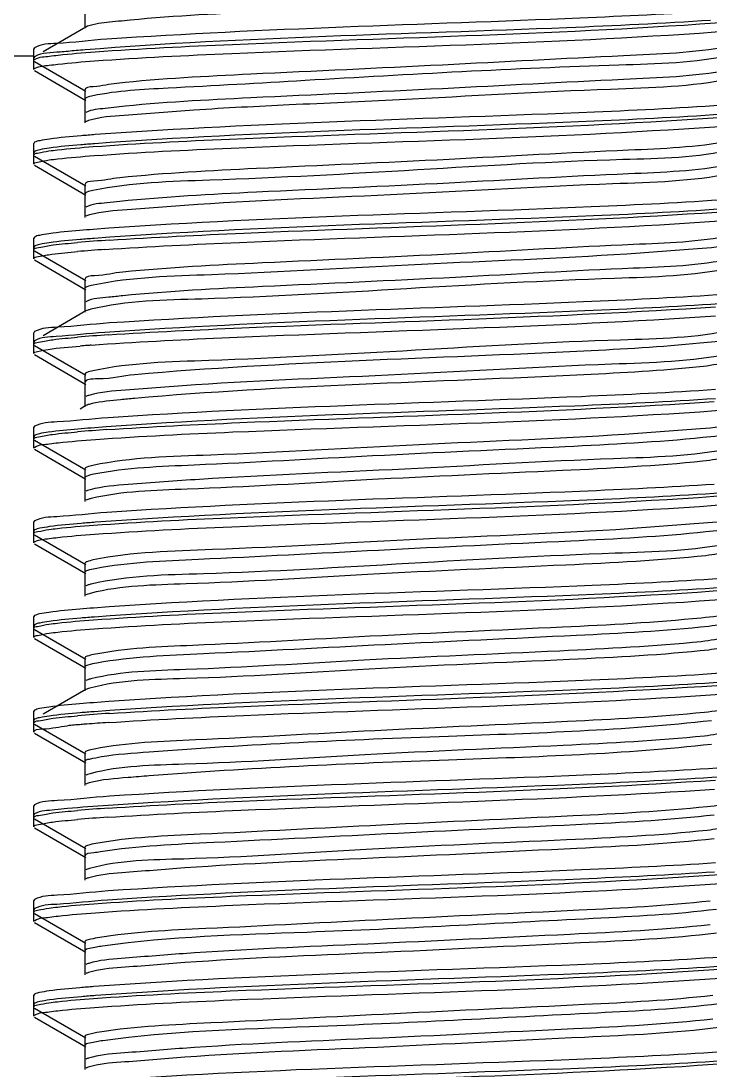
# Model space of a CAD drawing. Extents: x 1725261 to 1937680, y 860327 to 1571294.
# Drawn here: x 1831837.3 to 1832010.7, y 1215732.9 to 1215997.1 of the extents above; entities that cross this region are included whole.
import ezdxf

# ---------------------------------------------------------------- set-up
doc = ezdxf.new("R2010")
doc.units = 0
doc.header["$LTSCALE"] = 1000
doc.header["$MEASUREMENT"] = 0

msp = doc.modelspace()

# ---------------------------------------------------------------- linework, layer by layer
at = {"linetype": 'Continuous'}
for p, q in [((1831853.36, 1216001.25), (1831853.36, 1215995.29)), ((1831853.62, 1215995.59), (1831842.87, 1215989.37)), ((1831854.05, 1215995.78), (1831853.62, 1215995.59)), ((1831840.69, 1215990.39), (1831840.47, 1215990.13)), ((1831840.47, 1215987.15), (1831840.47, 1215990.13)), ((1831840.47, 1215987.15), (1831840.47, 1215990.13)), ((1831840.47, 1215988.29), (1831691.64, 1215988.29)), ((1831840.69, 1215988.11), (1831840.47, 1215987.85)), ((1831840.47, 1215984.87), (1831840.47, 1215987.85)), ((1831840.47, 1215984.87), (1831840.47, 1215987.85)), ((1831840.69, 1215986.89), (1831853.62, 1215979.41)), ((1831840.69, 1215984.61), (1831853.62, 1215977.13)), ((1831853.36, 1215979.71), (1831853.36, 1215973.76)), ((1831853.36, 1215977.43), (1831853.36, 1215971.48)), ((1831840.69, 1215966.58), (1831840.47, 1215966.32)), ((1831840.47, 1215963.34), (1831840.47, 1215966.32)), ((1831840.47, 1215963.34), (1831840.47, 1215966.32)), ((1831840.69, 1215964.3), (1831840.47, 1215964.04)), ((1831840.47, 1215961.06), (1831840.47, 1215964.04)), ((1831840.47, 1215961.06), (1831840.47, 1215964.04)), ((1831840.69, 1215963.08), (1831853.62, 1215955.6)), ((1831840.69, 1215960.8), (1831853.62, 1215953.32)), ((1831853.36, 1215955.9), (1831853.36, 1215949.95)), ((1831853.36, 1215953.62), (1831853.36, 1215947.67)), ((1831840.69, 1215942.76), (1831840.47, 1215942.5)), ((1831840.47, 1215939.53), (1831840.47, 1215942.5)), ((1831840.47, 1215939.53), (1831840.47, 1215942.5)), ((1831840.69, 1215940.49), (1831840.47, 1215940.23)), ((1831840.47, 1215937.25), (1831840.47, 1215940.23)), ((1831840.47, 1215937.25), (1831840.47, 1215940.23)), ((1831840.69, 1215939.27), (1831853.62, 1215931.78)), ((1831840.69, 1215936.99), (1831853.62, 1215929.51)), ((1831853.36, 1215932.09), (1831853.36, 1215926.13)), ((1831853.36, 1215929.81), (1831853.36, 1215923.85)), ((1831853.62, 1215924.16), (1831842.87, 1215917.93)), ((1831840.69, 1215918.95), (1831840.47, 1215918.69)), ((1831840.47, 1215915.71), (1831840.47, 1215918.69)), ((1831840.47, 1215915.71), (1831840.47, 1215918.69)), ((1831840.69, 1215916.67), (1831840.47, 1215916.41)), ((1831840.47, 1215913.44), (1831840.47, 1215916.41)), ((1831840.47, 1215913.44), (1831840.47, 1215916.41)), ((1831840.69, 1215915.45), (1831853.62, 1215907.97)), ((1831840.69, 1215913.18), (1831853.62, 1215905.69)), ((1831853.36, 1215908.27), (1831853.36, 1215902.32)), ((1831853.36, 1215905.99), (1831853.36, 1215900.04)), ((1831853.62, 1215900.34), (1831852.15, 1215899.49)), ((1831840.69, 1215895.14), (1831840.47, 1215894.88)), ((1831840.47, 1215891.9), (1831840.47, 1215894.88)), ((1831840.47, 1215891.9), (1831840.47, 1215894.88)), ((1831840.69, 1215892.86), (1831840.47, 1215892.6)), ((1831840.47, 1215889.62), (1831840.47, 1215892.6)), ((1831840.47, 1215889.62), (1831840.47, 1215892.6)), ((1831840.69, 1215891.64), (1831853.62, 1215884.16)), ((1831840.69, 1215889.36), (1831853.62, 1215881.88)), ((1831853.36, 1215884.46), (1831853.36, 1215878.51)), ((1831853.36, 1215882.18), (1831853.36, 1215876.23)), ((1831840.69, 1215871.33), (1831840.47, 1215871.07)), ((1831840.47, 1215868.09), (1831840.47, 1215871.07)), ((1831840.47, 1215868.09), (1831840.47, 1215871.07)), ((1831840.69, 1215869.05), (1831840.47, 1215868.79)), ((1831840.47, 1215865.81), (1831840.47, 1215868.79)), ((1831840.47, 1215865.81), (1831840.47, 1215868.79)), ((1831840.69, 1215867.83), (1831853.62, 1215860.35)), ((1831840.69, 1215865.55), (1831853.62, 1215858.07)), ((1831853.36, 1215860.65), (1831853.36, 1215854.69)), ((1831853.36, 1215858.37), (1831853.36, 1215852.42)), ((1831840.69, 1215847.51), (1831840.47, 1215847.25)), ((1831840.47, 1215844.28), (1831840.47, 1215847.25)), ((1831840.47, 1215844.28), (1831840.47, 1215847.25)), ((1831840.69, 1215845.23), (1831840.47, 1215844.97)), ((1831840.47, 1215842), (1831840.47, 1215844.97)), ((1831840.47, 1215842), (1831840.47, 1215844.97)), ((1831840.69, 1215844.02), (1831853.62, 1215836.53)), ((1831840.69, 1215841.74), (1831853.62, 1215834.25)), ((1831853.36, 1215836.83), (1831853.36, 1215830.88)), ((1831853.36, 1215834.56), (1831853.36, 1215828.6)), ((1831853.62, 1215828.9), (1831842.87, 1215822.68)), ((1831840.69, 1215823.7), (1831840.47, 1215823.44)), ((1831840.47, 1215820.46), (1831840.47, 1215823.44)), ((1831840.47, 1215820.46), (1831840.47, 1215823.44)), ((1831840.69, 1215821.42), (1831840.47, 1215821.16)), ((1831840.47, 1215818.18), (1831840.47, 1215821.16)), ((1831840.47, 1215818.18), (1831840.47, 1215821.16)), ((1831840.69, 1215820.2), (1831853.62, 1215812.72)), ((1831840.69, 1215817.92), (1831853.62, 1215810.44)), ((1831853.36, 1215813.02), (1831853.36, 1215807.07)), ((1831853.36, 1215810.74), (1831853.36, 1215804.79)), ((1831840.69, 1215799.89), (1831840.47, 1215799.63)), ((1831840.47, 1215796.65), (1831840.47, 1215799.63)), ((1831840.47, 1215796.65), (1831840.47, 1215799.63)), ((1831840.69, 1215797.61), (1831840.47, 1215797.35)), ((1831840.47, 1215794.37), (1831840.47, 1215797.35)), ((1831840.47, 1215794.37), (1831840.47, 1215797.35)), ((1831840.69, 1215796.39), (1831853.62, 1215788.91)), ((1831840.69, 1215794.11), (1831853.62, 1215786.63)), ((1831853.36, 1215789.21), (1831853.36, 1215783.26)), ((1831853.36, 1215786.93), (1831853.36, 1215780.98)), ((1831840.69, 1215776.08), (1831840.47, 1215775.81)), ((1831840.47, 1215772.84), (1831840.47, 1215775.81)), ((1831840.47, 1215772.84), (1831840.47, 1215775.81)), ((1831840.69, 1215773.8), (1831840.47, 1215773.54)), ((1831840.47, 1215770.56), (1831840.47, 1215773.54)), ((1831840.47, 1215770.56), (1831840.47, 1215773.54)), ((1831840.69, 1215772.58), (1831853.62, 1215765.1)), ((1831840.69, 1215770.3), (1831853.62, 1215762.82)), ((1831853.36, 1215765.4), (1831853.36, 1215759.44)), ((1831853.36, 1215763.12), (1831853.36, 1215757.16)), ((1831840.69, 1215752.26), (1831840.47, 1215752)), ((1831840.47, 1215749.03), (1831840.47, 1215752)), ((1831840.47, 1215749.03), (1831840.47, 1215752)), ((1831840.69, 1215749.98), (1831840.47, 1215749.72)), ((1831840.47, 1215746.75), (1831840.47, 1215749.72)), ((1831840.47, 1215746.75), (1831840.47, 1215749.72)), ((1831840.69, 1215748.76), (1831853.62, 1215741.28)), ((1831840.69, 1215746.49), (1831853.62, 1215739)), ((1831853.36, 1215741.58), (1831853.36, 1215735.63)), ((1831853.36, 1215739.3), (1831853.36, 1215733.35))]:
    msp.add_line(p, q, dxfattribs=at)
for centre, radius, start, end in [((1831877.37, 1215685.76), 305.03, 94.5049, 94.936), ((1831887.31, 1215514.43), 428.44, 93.7138, 94.7991), ((1831885.7, 1215532.42), 408.11, 93.8416, 94.804), ((1831886.9, 1215495.8), 423.24, 93.7464, 94.7999), ((1831880.18, 1215577.02), 339.47, 94.4273, 94.7392), ((1831884.73, 1215518.67), 397.99, 94.2964, 94.4317), ((1831886.47, 1215477.38), 417.83, 93.7807, 94.8008), ((1831887.32, 1215395.2), 428.61, 93.7128, 94.7991), ((1831872.36, 1215575.27), 245.65, 94.6576, 95.467), ((1831880.64, 1215475.83), 345.43, 94.4503, 94.6873), ((1831891.54, 1215333.15), 488.53, 93.7928, 94.4265), ((1831886.91, 1215376.56), 423.41, 93.7453, 94.7999), ((1831886.63, 1215377.83), 419.86, 93.7678, 94.8005)]:
    msp.add_arc(centre, radius, start, end, dxfattribs=at)
for points, knots in [([(1832015.85, 1216006.31), (1832007.57, 1216004.67), (1831984.03, 1216003.86), (1831944.58, 1216001.52), (1831901.86, 1215999.68), (1831874.11, 1215998.26), (1831862.57, 1215997.1)], [0, 0, 0, 0, 0.164905, 0.457517, 0.773479, 1, 1, 1, 1]), ([(1832011.75, 1215999.59), (1832000.48, 1215998.84), (1831949.53, 1215996.4), (1831898.52, 1215995.19), (1831858.91, 1215992.53)], [0, 0, 0, 0, 0.221566, 1, 1, 1, 1]), ([(1832010.86, 1215997.25), (1831998.8, 1215996.47), (1831946.31, 1215993.96), (1831893.74, 1215993.03), (1831853.41, 1215989.85)], [0, 0, 0, 0, 0.230084, 1, 1, 1, 1]), ([(1831862.57, 1215997.1), (1831861.57, 1215997), (1831858.73, 1215996.66), (1831855.81, 1215996.41), (1831854.05, 1215995.78)], [0, 0, 0, 0, 0.349753, 1, 1, 1, 1]), ([(1831855.94, 1215989.34), (1831867.46, 1215990.18), (1831920.79, 1215992.78), (1831974.2, 1215993.82), (1832015.93, 1215996.9)], [0, 0, 0, 0, 0.216266, 1, 1, 1, 1]), ([(1831855.81, 1215987.06), (1831867.31, 1215987.9), (1831920.68, 1215990.5), (1831974.12, 1215991.54), (1832015.89, 1215994.62)], [0, 0, 0, 0, 0.215878, 1, 1, 1, 1]), ([(1831858.91, 1215992.53), (1831854.69, 1215992.24), (1831848.78, 1215991.43), (1831842.34, 1215991.33), (1831840.7, 1215990.39)], [0, 0, 0, 0, 0.690751, 1, 1, 1, 1]), ([(1831851.13, 1215989.66), (1831849.78, 1215989.54), (1831846.35, 1215989.08), (1831842.58, 1215989.2), (1831840.7, 1215988.11)], [0, 0, 0, 0, 0.38257, 1, 1, 1, 1]), ([(1831844.44, 1215988.25), (1831845.17, 1215988.35), (1831848.99, 1215988.82), (1831852.84, 1215989.12), (1831855.94, 1215989.34)], [0, 0, 0, 0, 0.19158, 1, 1, 1, 1]), ([(1832016.3, 1215988.55), (1832006.98, 1215986.48), (1831970.81, 1215985.71), (1831923.6, 1215982.99), (1831879.5, 1215980.41), (1831861.56, 1215979.57), (1831855.35, 1215978.27)], [0, 0, 0, 0, 0.17752, 0.667782, 0.88196, 1, 1, 1, 1]), ([(1832015.32, 1215990.63), (1832006.62, 1215989.08), (1831982.52, 1215988.13), (1831942.49, 1215985.88), (1831899.96, 1215983.99), (1831872.62, 1215982.6), (1831861.42, 1215981.4)], [0, 0, 0, 0, 0.171902, 0.467529, 0.781017, 1, 1, 1, 1]), ([(1831840.47, 1215987.15), (1831840.47, 1215987.28), (1831841.88, 1215988.16), (1831843.18, 1215988.08), (1831844.44, 1215988.25)], [0, 0, 0, 0, 0.088842, 1, 1, 1, 1]), ([(1831840.47, 1215984.87), (1831840.47, 1215985), (1831841.87, 1215985.88), (1831843.16, 1215985.79), (1831844.4, 1215985.97)], [0, 0, 0, 0, 0.089015, 1, 1, 1, 1]), ([(1831844.4, 1215985.97), (1831845.13, 1215986.07), (1831848.92, 1215986.53), (1831852.73, 1215986.83), (1831855.81, 1215987.06)], [0, 0, 0, 0, 0.191545, 1, 1, 1, 1]), ([(1832015.32, 1215984.68), (1832006.62, 1215983.12), (1831982.52, 1215982.18), (1831942.49, 1215979.93), (1831899.96, 1215978.03), (1831872.62, 1215976.64), (1831861.42, 1215975.45)], [0, 0, 0, 0, 0.171902, 0.467529, 0.781017, 1, 1, 1, 1]), ([(1831861.42, 1215981.4), (1831859.41, 1215981.19), (1831857.49, 1215980.59), (1831853.36, 1215980.45), (1831853.36, 1215979.71)], [0, 0, 0, 0, 0.733399, 1, 1, 1, 1]), ([(1832015.94, 1215982.52), (1832006.02, 1215980.5), (1831977.96, 1215979.87), (1831941, 1215977.62), (1831906.03, 1215976.05), (1831882.91, 1215974.93), (1831866.13, 1215973.53), (1831857.17, 1215972.94), (1831854.28, 1215972.05)], [0, 0, 0, 0, 0.187537, 0.516126, 0.6871, 0.835564, 0.944057, 1, 1, 1, 1]), ([(1831855.35, 1215978.27), (1831854.85, 1215978.16), (1831854.25, 1215978.03), (1831853.36, 1215977.65), (1831853.36, 1215977.43)], [0, 0, 0, 0, 0.704879, 1, 1, 1, 1]), ([(1831861.42, 1215975.45), (1831860.44, 1215975.35), (1831857.86, 1215974.96), (1831855.05, 1215974.89), (1831853.62, 1215974.06)], [0, 0, 0, 0, 0.373077, 1, 1, 1, 1]), ([(1832015.93, 1215976.06), (1832004.5, 1215975.22), (1831951.17, 1215972.62), (1831897.76, 1215971.55), (1831855.94, 1215968.51)], [0, 0, 0, 0, 0.214619, 1, 1, 1, 1]), ([(1831855.48, 1215965.5), (1831866.9, 1215966.34), (1831920.21, 1215968.94), (1831973.59, 1215970.01), (1832015.4, 1215973.05)], [0, 0, 0, 0, 0.214433, 1, 1, 1, 1]), ([(1832015.89, 1215973.78), (1832004.44, 1215972.94), (1831951.08, 1215970.34), (1831897.64, 1215969.28), (1831855.81, 1215966.22)], [0, 0, 0, 0, 0.214875, 1, 1, 1, 1]), ([(1831854.28, 1215972.05), (1831854.15, 1215972.01), (1831853.93, 1215971.93), (1831853.71, 1215971.83), (1831853.62, 1215971.78)], [0, 0, 0, 0, 0.565784, 1, 1, 1, 1]), ([(1831855.69, 1215963.23), (1831867.17, 1215964.08), (1831920.56, 1215966.68), (1831974.03, 1215967.73), (1832015.84, 1215970.8)], [0, 0, 0, 0, 0.215487, 1, 1, 1, 1]), ([(1831844.44, 1215967.41), (1831843.62, 1215967.3), (1831842.37, 1215967.08), (1831841.09, 1215966.8), (1831840.7, 1215966.58)], [0, 0, 0, 0, 0.644191, 1, 1, 1, 1]), ([(1831855.94, 1215968.51), (1831854.76, 1215968.42), (1831850.92, 1215968.12), (1831847.08, 1215967.78), (1831844.44, 1215967.41)], [0, 0, 0, 0, 0.307204, 1, 1, 1, 1]), ([(1831844.4, 1215965.13), (1831843.59, 1215965.02), (1831842.35, 1215964.8), (1831841.09, 1215964.52), (1831840.7, 1215964.3)], [0, 0, 0, 0, 0.643834, 1, 1, 1, 1]), ([(1831844.3, 1215964.42), (1831845.01, 1215964.52), (1831848.73, 1215964.98), (1831852.46, 1215965.27), (1831855.48, 1215965.5)], [0, 0, 0, 0, 0.191269, 1, 1, 1, 1]), ([(1831855.81, 1215966.22), (1831854.64, 1215966.13), (1831850.83, 1215965.84), (1831847.02, 1215965.5), (1831844.4, 1215965.13)], [0, 0, 0, 0, 0.307253, 1, 1, 1, 1]), ([(1832016.63, 1215964.81), (1832007.57, 1215962.58), (1831980.71, 1215962.32), (1831936.92, 1215959.56), (1831892.5, 1215957.11), (1831865.02, 1215956.48), (1831855.38, 1215954.46)], [0, 0, 0, 0, 0.173176, 0.493211, 0.817077, 1, 1, 1, 1]), ([(1832015.73, 1215966.9), (1832007.33, 1215965.27), (1831983.61, 1215964.43), (1831943.95, 1215962.11), (1831901.24, 1215960.25), (1831873.59, 1215958.84), (1831862.15, 1215957.67)], [0, 0, 0, 0, 0.166793, 0.460477, 0.775901, 1, 1, 1, 1]), ([(1831840.47, 1215963.34), (1831840.47, 1215963.71), (1831842.34, 1215964.03), (1831843.33, 1215964.28), (1831844.3, 1215964.42)], [0, 0, 0, 0, 0.274668, 1, 1, 1, 1]), ([(1831840.47, 1215961.06), (1831840.47, 1215961.43), (1831842.38, 1215961.75), (1831843.38, 1215962.01), (1831844.36, 1215962.15)], [0, 0, 0, 0, 0.274365, 1, 1, 1, 1]), ([(1831844.36, 1215962.15), (1831845.08, 1215962.25), (1831848.84, 1215962.71), (1831852.63, 1215963.01), (1831855.69, 1215963.23)], [0, 0, 0, 0, 0.191422, 1, 1, 1, 1]), ([(1832015.73, 1215960.94), (1832007.33, 1215959.31), (1831983.61, 1215958.48), (1831943.95, 1215956.16), (1831901.24, 1215954.3), (1831873.59, 1215952.88), (1831862.15, 1215951.71)], [0, 0, 0, 0, 0.166793, 0.460477, 0.775901, 1, 1, 1, 1]), ([(1831862.15, 1215957.67), (1831859.96, 1215957.44), (1831857.88, 1215956.78), (1831853.36, 1215956.7), (1831853.36, 1215955.9)], [0, 0, 0, 0, 0.734217, 1, 1, 1, 1]), ([(1832016.02, 1215958.72), (1832006.24, 1215956.7), (1831978.48, 1215956.1), (1831933.87, 1215953.3), (1831893, 1215951.85), (1831866.78, 1215949.81), (1831857.6, 1215949.14), (1831854.54, 1215948.31)], [0, 0, 0, 0, 0.184985, 0.511081, 0.830893, 0.941203, 1, 1, 1, 1]), ([(1831855.38, 1215954.46), (1831854.86, 1215954.35), (1831854.26, 1215954.22), (1831853.36, 1215953.84), (1831853.36, 1215953.62)], [0, 0, 0, 0, 0.705094, 1, 1, 1, 1]), ([(1831862.15, 1215951.71), (1831861.08, 1215951.6), (1831858.25, 1215951.19), (1831855.18, 1215951.15), (1831853.62, 1215950.25)], [0, 0, 0, 0, 0.375015, 1, 1, 1, 1]), ([(1832015.4, 1215952.21), (1832003.88, 1215951.38), (1831950.57, 1215948.78), (1831897.18, 1215947.74), (1831855.48, 1215944.66)], [0, 0, 0, 0, 0.21655, 1, 1, 1, 1]), ([(1832015.84, 1215949.97), (1832004.37, 1215949.12), (1831950.99, 1215946.52), (1831897.52, 1215945.47), (1831855.69, 1215942.4)], [0, 0, 0, 0, 0.215154, 1, 1, 1, 1]), ([(1831859.56, 1215941.97), (1831870.81, 1215942.71), (1831921.75, 1215945.15), (1831972.75, 1215946.37), (1832012.38, 1215949.03)], [0, 0, 0, 0, 0.221116, 1, 1, 1, 1]), ([(1831854.54, 1215948.31), (1831854.36, 1215948.26), (1831854.04, 1215948.17), (1831853.74, 1215948.04), (1831853.62, 1215947.97)], [0, 0, 0, 0, 0.579307, 1, 1, 1, 1]), ([(1831858.36, 1215939.61), (1831869.65, 1215940.38), (1831921.21, 1215942.86), (1831972.84, 1215944.05), (1832013.06, 1215946.79)], [0, 0, 0, 0, 0.219072, 1, 1, 1, 1]), ([(1831844.3, 1215943.58), (1831843.51, 1215943.47), (1831842.31, 1215943.26), (1831841.08, 1215942.98), (1831840.7, 1215942.76)], [0, 0, 0, 0, 0.642717, 1, 1, 1, 1]), ([(1831855.48, 1215944.66), (1831854.34, 1215944.58), (1831850.6, 1215944.28), (1831846.86, 1215943.95), (1831844.3, 1215943.58)], [0, 0, 0, 0, 0.307563, 1, 1, 1, 1]), ([(1831844.36, 1215941.31), (1831843.56, 1215941.2), (1831842.34, 1215940.99), (1831841.08, 1215940.71), (1831840.7, 1215940.49)], [0, 0, 0, 0, 0.643387, 1, 1, 1, 1]), ([(1831855.69, 1215942.4), (1831854.52, 1215942.31), (1831850.74, 1215942.02), (1831846.96, 1215941.68), (1831844.36, 1215941.31)], [0, 0, 0, 0, 0.30739, 1, 1, 1, 1]), ([(1832016.92, 1215941.08), (1832013.88, 1215940.24), (1832004.72, 1215939.58), (1831978.52, 1215937.53), (1831937.64, 1215936.09), (1831893, 1215933.28), (1831865.22, 1215932.68), (1831855.43, 1215930.66)], [0, 0, 0, 0, 0.058552, 0.168707, 0.488491, 0.814803, 1, 1, 1, 1]), ([(1832016.11, 1215943.16), (1832008.01, 1215941.45), (1831984.67, 1215940.74), (1831945.4, 1215938.33), (1831902.53, 1215936.51), (1831874.59, 1215935.08), (1831862.91, 1215933.93)], [0, 0, 0, 0, 0.161662, 0.453393, 0.770761, 1, 1, 1, 1]), ([(1831840.47, 1215939.53), (1831840.47, 1215939.98), (1831842.91, 1215940.25), (1831844.12, 1215940.59), (1831845.35, 1215940.75)], [0, 0, 0, 0, 0.270591, 1, 1, 1, 1]), ([(1831840.47, 1215937.25), (1831840.47, 1215937.68), (1831842.74, 1215937.97), (1831843.89, 1215938.28), (1831845.03, 1215938.43)], [0, 0, 0, 0, 0.271621, 1, 1, 1, 1]), ([(1832016.11, 1215937.21), (1832008.01, 1215935.5), (1831984.67, 1215934.78), (1831945.4, 1215932.38), (1831902.53, 1215930.56), (1831874.59, 1215929.13), (1831862.91, 1215927.98)], [0, 0, 0, 0, 0.161662, 0.453393, 0.770761, 1, 1, 1, 1]), ([(1831862.91, 1215933.93), (1831860.53, 1215933.69), (1831858.29, 1215932.96), (1831853.36, 1215932.95), (1831853.36, 1215932.09)], [0, 0, 0, 0, 0.73489, 1, 1, 1, 1]), ([(1832016.07, 1215934.92), (1832006.43, 1215932.91), (1831978.98, 1215932.27), (1831934.59, 1215929.82), (1831890.79, 1215927.08), (1831863.92, 1215926.79), (1831854.84, 1215924.57)], [0, 0, 0, 0, 0.182739, 0.506392, 0.826439, 1, 1, 1, 1]), ([(1831855.43, 1215930.66), (1831854.9, 1215930.55), (1831854.29, 1215930.41), (1831853.36, 1215930.03), (1831853.36, 1215929.81)], [0, 0, 0, 0, 0.705716, 1, 1, 1, 1]), ([(1831862.91, 1215927.98), (1831861.73, 1215927.86), (1831858.66, 1215927.42), (1831855.31, 1215927.42), (1831853.62, 1215926.43)], [0, 0, 0, 0, 0.376776, 1, 1, 1, 1]), ([(1832012.38, 1215928.19), (1832001.21, 1215927.44), (1831950.27, 1215924.99), (1831899.27, 1215923.76), (1831859.56, 1215921.13)], [0, 0, 0, 0, 0.219496, 1, 1, 1, 1]), ([(1832013.06, 1215925.96), (1832001.78, 1215925.19), (1831950.21, 1215922.7), (1831898.58, 1215921.52), (1831858.36, 1215918.77)], [0, 0, 0, 0, 0.219115, 1, 1, 1, 1]), ([(1831859.24, 1215918.14), (1831870.44, 1215918.88), (1831921.38, 1215921.33), (1831972.38, 1215922.55), (1832012.06, 1215925.19)], [0, 0, 0, 0, 0.220088, 1, 1, 1, 1]), ([(1831854.84, 1215924.57), (1831854.59, 1215924.51), (1831854.18, 1215924.4), (1831853.77, 1215924.24), (1831853.62, 1215924.16)], [0, 0, 0, 0, 0.591078, 1, 1, 1, 1]), ([(1831854.92, 1215915.55), (1831865.87, 1215916.37), (1831918.25, 1215918.95), (1831970.7, 1215920.16), (1832012.07, 1215922.91)], [0, 0, 0, 0, 0.209378, 1, 1, 1, 1]), ([(1831859.56, 1215921.13), (1831855.19, 1215920.84), (1831849.07, 1215920), (1831842.39, 1215919.93), (1831840.7, 1215918.95)], [0, 0, 0, 0, 0.691369, 1, 1, 1, 1]), ([(1831858.36, 1215918.77), (1831854.27, 1215918.49), (1831848.54, 1215917.7), (1831842.29, 1215917.59), (1831840.7, 1215916.67)], [0, 0, 0, 0, 0.690219, 1, 1, 1, 1]), ([(1832016.45, 1215919.42), (1832007.24, 1215917.28), (1831980.32, 1215916.88), (1831936.48, 1215914.22), (1831892.25, 1215911.75), (1831864.93, 1215911.12), (1831855.36, 1215909.11)], [0, 0, 0, 0, 0.175623, 0.495702, 0.818204, 1, 1, 1, 1]), ([(1832017.18, 1215917.34), (1832016.74, 1215917.2), (1832013.76, 1215916.55), (1832010.72, 1215916.27), (1832008.16, 1215916.02)], [0, 0, 0, 0, 0.153853, 1, 1, 1, 1]), ([(1831840.47, 1215915.71), (1831840.47, 1215916.17), (1831842.87, 1215916.44), (1831844.08, 1215916.77), (1831845.29, 1215916.93)], [0, 0, 0, 0, 0.270787, 1, 1, 1, 1]), ([(1831840.47, 1215913.44), (1831840.47, 1215913.79), (1831842.27, 1215914.12), (1831843.23, 1215914.36), (1831844.15, 1215914.49)], [0, 0, 0, 0, 0.275063, 1, 1, 1, 1]), ([(1832008.16, 1215916.02), (1831998.46, 1215915.08), (1831951.01, 1215912.37), (1831903.47, 1215911.38), (1831865.85, 1215908.11)], [0, 0, 0, 0, 0.20523, 1, 1, 1, 1]), ([(1832015.98, 1215913.37), (1832006.12, 1215911.35), (1831978.2, 1215910.73), (1831933.41, 1215907.92), (1831892.49, 1215906.51), (1831866.41, 1215904.41), (1831857.36, 1215903.79), (1831854.39, 1215902.92)], [0, 0, 0, 0, 0.186373, 0.513855, 0.833476, 0.942785, 1, 1, 1, 1]), ([(1832018.08, 1215911.95), (1832018.08, 1215911.05), (1832012.95, 1215911.07), (1832010.64, 1215910.31), (1832008.16, 1215910.07)], [0, 0, 0, 0, 0.264839, 1, 1, 1, 1]), ([(1832008.16, 1215910.07), (1831998.46, 1215909.13), (1831951.01, 1215906.42), (1831903.47, 1215905.43), (1831865.85, 1215902.16)], [0, 0, 0, 0, 0.20523, 1, 1, 1, 1]), ([(1831855.36, 1215909.11), (1831854.85, 1215909), (1831854.25, 1215908.87), (1831853.36, 1215908.49), (1831853.36, 1215908.27)], [0, 0, 0, 0, 0.704918, 1, 1, 1, 1]), ([(1831865.85, 1215908.11), (1831862.74, 1215907.84), (1831859.88, 1215906.82), (1831853.36, 1215907.11), (1831853.36, 1215905.99)], [0, 0, 0, 0, 0.735758, 1, 1, 1, 1]), ([(1832012.06, 1215904.36), (1832000.84, 1215903.61), (1831949.9, 1215901.17), (1831898.91, 1215899.95), (1831859.24, 1215897.3)], [0, 0, 0, 0, 0.220524, 1, 1, 1, 1]), ([(1831854.39, 1215902.92), (1831854.24, 1215902.88), (1831853.98, 1215902.79), (1831853.72, 1215902.68), (1831853.62, 1215902.62)], [0, 0, 0, 0, 0.572013, 1, 1, 1, 1]), ([(1832012.07, 1215902.08), (1832000.27, 1215901.29), (1831947.89, 1215898.78), (1831895.42, 1215897.76), (1831854.92, 1215894.71)], [0, 0, 0, 0, 0.225391, 1, 1, 1, 1]), ([(1831865.85, 1215902.16), (1831864.68, 1215902.05), (1831861.11, 1215901.71), (1831857.52, 1215901.36), (1831855.17, 1215900.84)], [0, 0, 0, 0, 0.327573, 1, 1, 1, 1]), ([(1831858.92, 1215894.3), (1831870.07, 1215895.05), (1831921.02, 1215897.5), (1831972.02, 1215898.73), (1832011.76, 1215901.36)], [0, 0, 0, 0, 0.219052, 1, 1, 1, 1]), ([(1831855.17, 1215900.84), (1831854.85, 1215900.77), (1831854.32, 1215900.64), (1831853.81, 1215900.45), (1831853.62, 1215900.34)], [0, 0, 0, 0, 0.601667, 1, 1, 1, 1]), ([(1831856.02, 1215891.82), (1831867.54, 1215892.66), (1831920.86, 1215895.25), (1831974.25, 1215896.29), (1832015.95, 1215899.37)], [0, 0, 0, 0, 0.216493, 1, 1, 1, 1]), ([(1831859.24, 1215897.3), (1831854.95, 1215897.01), (1831848.93, 1215896.18), (1831842.37, 1215896.1), (1831840.7, 1215895.14)], [0, 0, 0, 0, 0.691073, 1, 1, 1, 1]), ([(1831844.15, 1215893.66), (1831843.4, 1215893.55), (1831842.24, 1215893.34), (1831841.06, 1215893.07), (1831840.7, 1215892.86)], [0, 0, 0, 0, 0.641483, 1, 1, 1, 1]), ([(1831854.92, 1215894.71), (1831853.81, 1215894.63), (1831850.22, 1215894.34), (1831846.62, 1215894.01), (1831844.15, 1215893.66)], [0, 0, 0, 0, 0.307039, 1, 1, 1, 1]), ([(1832016.76, 1215895.69), (1832013.62, 1215894.88), (1832004.35, 1215894.18), (1831978.01, 1215892.18), (1831937.19, 1215890.71), (1831892.72, 1215887.92), (1831865.1, 1215887.32), (1831855.4, 1215885.31)], [0, 0, 0, 0, 0.060117, 0.171248, 0.491182, 0.816115, 1, 1, 1, 1]), ([(1832017.82, 1215893.79), (1832017.5, 1215893.6), (1832014.55, 1215892.8), (1832011.56, 1215892.55), (1832008.93, 1215892.28)], [0, 0, 0, 0, 0.123412, 1, 1, 1, 1]), ([(1831840.47, 1215891.9), (1831840.47, 1215892.35), (1831842.84, 1215892.63), (1831844.02, 1215892.95), (1831845.21, 1215893.1)], [0, 0, 0, 0, 0.271021, 1, 1, 1, 1]), ([(1831840.47, 1215889.62), (1831840.47, 1215889.75), (1831841.89, 1215890.64), (1831843.19, 1215890.55), (1831844.45, 1215890.72)], [0, 0, 0, 0, 0.088752, 1, 1, 1, 1]), ([(1831844.45, 1215890.72), (1831845.19, 1215890.83), (1831849.03, 1215891.29), (1831852.89, 1215891.59), (1831856.02, 1215891.82)], [0, 0, 0, 0, 0.191582, 1, 1, 1, 1]), ([(1832008.93, 1215892.28), (1831997.41, 1215891.13), (1831969.67, 1215889.71), (1831926.94, 1215887.86), (1831887.46, 1215885.52), (1831863.89, 1215884.71), (1831855.6, 1215883.07)], [0, 0, 0, 0, 0.226181, 0.54212, 0.834898, 1, 1, 1, 1]), ([(1832016.04, 1215889.57), (1832006.33, 1215887.55), (1831978.71, 1215886.95), (1831934.22, 1215884.16), (1831893.41, 1215882.7), (1831867.07, 1215880.69), (1831857.8, 1215880), (1831854.67, 1215879.18)], [0, 0, 0, 0, 0.183944, 0.508945, 0.828873, 0.939958, 1, 1, 1, 1]), ([(1832018.08, 1215888.13), (1832018.08, 1215887.31), (1832013.37, 1215887.25), (1832011.22, 1215886.56), (1832008.93, 1215886.33)], [0, 0, 0, 0, 0.265449, 1, 1, 1, 1]), ([(1832008.93, 1215886.33), (1831997.18, 1215885.15), (1831968.91, 1215883.7), (1831925.57, 1215881.91), (1831886.16, 1215879.33), (1831862.8, 1215878.84), (1831854.92, 1215876.97)], [0, 0, 0, 0, 0.229743, 0.549934, 0.842575, 1, 1, 1, 1]), ([(1831855.4, 1215885.31), (1831854.88, 1215885.2), (1831854.27, 1215885.06), (1831853.36, 1215884.68), (1831853.36, 1215884.46)], [0, 0, 0, 0, 0.705326, 1, 1, 1, 1]), ([(1831855.6, 1215883.07), (1831855.03, 1215882.96), (1831854.37, 1215882.8), (1831853.36, 1215882.42), (1831853.36, 1215882.18)], [0, 0, 0, 0, 0.707822, 1, 1, 1, 1]), ([(1832011.76, 1215880.52), (1832000.49, 1215879.78), (1831949.54, 1215877.34), (1831898.54, 1215876.13), (1831858.92, 1215873.46)], [0, 0, 0, 0, 0.221533, 1, 1, 1, 1]), ([(1831854.67, 1215879.18), (1831854.46, 1215879.13), (1831854.1, 1215879.03), (1831853.75, 1215878.89), (1831853.62, 1215878.81)], [0, 0, 0, 0, 0.584722, 1, 1, 1, 1]), ([(1831855.55, 1215870.25), (1831867, 1215871.09), (1831920.35, 1215873.7), (1831973.78, 1215874.76), (1832015.61, 1215877.81)], [0, 0, 0, 0, 0.214855, 1, 1, 1, 1]), ([(1832015.95, 1215878.54), (1832004.54, 1215877.69), (1831951.22, 1215875.09), (1831897.83, 1215874.02), (1831856.02, 1215870.98)], [0, 0, 0, 0, 0.214464, 1, 1, 1, 1]), ([(1831854.92, 1215876.97), (1831854.66, 1215876.91), (1831854.22, 1215876.79), (1831853.78, 1215876.62), (1831853.62, 1215876.53)], [0, 0, 0, 0, 0.593584, 1, 1, 1, 1]), ([(1831855.82, 1215867.99), (1831867.32, 1215868.83), (1831920.68, 1215871.43), (1831974.12, 1215872.48), (1832015.89, 1215875.55)], [0, 0, 0, 0, 0.215894, 1, 1, 1, 1]), ([(1831858.92, 1215873.46), (1831854.7, 1215873.18), (1831848.79, 1215872.36), (1831842.34, 1215872.27), (1831840.7, 1215871.33)], [0, 0, 0, 0, 0.690761, 1, 1, 1, 1]), ([(1831844.45, 1215869.89), (1831843.63, 1215869.77), (1831842.38, 1215869.56), (1831841.09, 1215869.28), (1831840.7, 1215869.05)], [0, 0, 0, 0, 0.64438, 1, 1, 1, 1]), ([(1831844.31, 1215869.17), (1831845.03, 1215869.27), (1831848.76, 1215869.73), (1831852.52, 1215870.03), (1831855.55, 1215870.25)], [0, 0, 0, 0, 0.191288, 1, 1, 1, 1]), ([(1831856.02, 1215870.98), (1831854.83, 1215870.9), (1831850.97, 1215870.6), (1831847.11, 1215870.26), (1831844.45, 1215869.89)], [0, 0, 0, 0, 0.307194, 1, 1, 1, 1]), ([(1832017.04, 1215871.95), (1832014.07, 1215871.09), (1832005.01, 1215870.46), (1831978.92, 1215868.37), (1831938.01, 1215866.95), (1831893.23, 1215864.14), (1831865.31, 1215863.52), (1831855.46, 1215861.51)], [0, 0, 0, 0, 0.057292, 0.16665, 0.48628, 0.813694, 1, 1, 1, 1]), ([(1832017.82, 1215869.97), (1832017.52, 1215869.8), (1832014.83, 1215869.04), (1832012.08, 1215868.8), (1832009.68, 1215868.55)], [0, 0, 0, 0, 0.125618, 1, 1, 1, 1]), ([(1831840.47, 1215868.09), (1831840.47, 1215868.46), (1831842.35, 1215868.78), (1831843.35, 1215869.03), (1831844.31, 1215869.17)], [0, 0, 0, 0, 0.274581, 1, 1, 1, 1]), ([(1831844.4, 1215866.9), (1831845.13, 1215867), (1831848.92, 1215867.47), (1831852.74, 1215867.77), (1831855.82, 1215867.99)], [0, 0, 0, 0, 0.191547, 1, 1, 1, 1]), ([(1832009.68, 1215868.55), (1831998.37, 1215867.37), (1831970.88, 1215865.97), (1831928.26, 1215864.08), (1831888.41, 1215861.81), (1831864.48, 1215860.91), (1831855.92, 1215859.32)], [0, 0, 0, 0, 0.221386, 0.535783, 0.830497, 1, 1, 1, 1]), ([(1831840.47, 1215865.81), (1831840.47, 1215865.93), (1831841.87, 1215866.82), (1831843.16, 1215866.73), (1831844.4, 1215866.9)], [0, 0, 0, 0, 0.089007, 1, 1, 1, 1]), ([(1832016.08, 1215865.76), (1832006.5, 1215863.75), (1831979.18, 1215863.12), (1831934.94, 1215860.66), (1831891.1, 1215857.99), (1831864.18, 1215857.59), (1831854.98, 1215855.45)], [0, 0, 0, 0, 0.181847, 0.504414, 0.824494, 1, 1, 1, 1]), ([(1832018.08, 1215864.32), (1832018.09, 1215863.56), (1832013.77, 1215863.44), (1832011.78, 1215862.81), (1832009.68, 1215862.59)], [0, 0, 0, 0, 0.266197, 1, 1, 1, 1]), ([(1832009.68, 1215862.59), (1831997.97, 1215861.37), (1831969.56, 1215859.93), (1831925.87, 1215858.14), (1831886.14, 1215855.44), (1831862.56, 1215855.09), (1831854.73, 1215853.11)], [0, 0, 0, 0, 0.227539, 0.549411, 0.843947, 1, 1, 1, 1]), ([(1831855.46, 1215861.51), (1831854.93, 1215861.4), (1831854.3, 1215861.25), (1831853.36, 1215860.87), (1831853.36, 1215860.65)], [0, 0, 0, 0, 0.706097, 1, 1, 1, 1]), ([(1831855.92, 1215859.32), (1831855.28, 1215859.2), (1831854.54, 1215859.03), (1831853.36, 1215858.64), (1831853.36, 1215858.37)], [0, 0, 0, 0, 0.71182, 1, 1, 1, 1]), ([(1832015.61, 1215856.98), (1832004.11, 1215856.14), (1831950.75, 1215853.54), (1831897.32, 1215852.49), (1831855.55, 1215849.41)], [0, 0, 0, 0, 0.215925, 1, 1, 1, 1]), ([(1831854.98, 1215855.45), (1831854.7, 1215855.38), (1831854.24, 1215855.26), (1831853.79, 1215855.09), (1831853.62, 1215855)], [0, 0, 0, 0, 0.595809, 1, 1, 1, 1]), ([(1831855.49, 1215846.43), (1831866.9, 1215847.28), (1831920.21, 1215849.88), (1831973.6, 1215850.95), (1832015.41, 1215853.99)], [0, 0, 0, 0, 0.214447, 1, 1, 1, 1]), ([(1832015.89, 1215854.72), (1832004.44, 1215853.88), (1831951.08, 1215851.27), (1831897.65, 1215850.21), (1831855.82, 1215847.16)], [0, 0, 0, 0, 0.214866, 1, 1, 1, 1]), ([(1831854.73, 1215853.11), (1831854.51, 1215853.05), (1831854.13, 1215852.94), (1831853.76, 1215852.8), (1831853.62, 1215852.72)], [0, 0, 0, 0, 0.586461, 1, 1, 1, 1]), ([(1831855.69, 1215844.17), (1831867.18, 1215845.01), (1831920.56, 1215847.62), (1831974.03, 1215848.66), (1832015.84, 1215851.74)], [0, 0, 0, 0, 0.215499, 1, 1, 1, 1]), ([(1831855.55, 1215849.41), (1831854.4, 1215849.33), (1831850.65, 1215849.03), (1831846.89, 1215848.7), (1831844.31, 1215848.33)], [0, 0, 0, 0, 0.307539, 1, 1, 1, 1]), ([(1832017.82, 1215848.44), (1832017.49, 1215848.25), (1832014.39, 1215847.43), (1832011.26, 1215847.17), (1832008.51, 1215846.9)], [0, 0, 0, 0, 0.122258, 1, 1, 1, 1]), ([(1831844.31, 1215848.33), (1831843.52, 1215848.22), (1831842.32, 1215848.01), (1831841.08, 1215847.73), (1831840.7, 1215847.51)], [0, 0, 0, 0, 0.642908, 1, 1, 1, 1]), ([(1831844.4, 1215846.07), (1831843.59, 1215845.95), (1831842.36, 1215845.74), (1831841.09, 1215845.46), (1831840.7, 1215845.23)], [0, 0, 0, 0, 0.64385, 1, 1, 1, 1]), ([(1831844.3, 1215845.35), (1831845.01, 1215845.46), (1831848.73, 1215845.91), (1831852.46, 1215846.21), (1831855.49, 1215846.43)], [0, 0, 0, 0, 0.191269, 1, 1, 1, 1]), ([(1831855.82, 1215847.16), (1831854.65, 1215847.07), (1831850.84, 1215846.77), (1831847.03, 1215846.43), (1831844.4, 1215846.07)], [0, 0, 0, 0, 0.30725, 1, 1, 1, 1]), ([(1832008.51, 1215846.9), (1831996.9, 1215845.75), (1831969.12, 1215844.33), (1831926.42, 1215842.49), (1831887.14, 1215840.15), (1831863.75, 1215839.36), (1831855.54, 1215837.71)], [0, 0, 0, 0, 0.228282, 0.544405, 0.836128, 1, 1, 1, 1]), ([(1832017.82, 1215846.16), (1832017.54, 1215846), (1832015.09, 1215845.28), (1832012.58, 1215845.05), (1832010.39, 1215844.81)], [0, 0, 0, 0, 0.127999, 1, 1, 1, 1]), ([(1831840.47, 1215844.28), (1831840.47, 1215844.64), (1831842.34, 1215844.96), (1831843.33, 1215845.22), (1831844.3, 1215845.35)], [0, 0, 0, 0, 0.274666, 1, 1, 1, 1]), ([(1831844.36, 1215843.08), (1831845.08, 1215843.19), (1831848.85, 1215843.65), (1831852.63, 1215843.95), (1831855.69, 1215844.17)], [0, 0, 0, 0, 0.191427, 1, 1, 1, 1]), ([(1832010.39, 1215844.81), (1831999.33, 1215843.61), (1831972.15, 1215842.23), (1831929.72, 1215840.31), (1831889.51, 1215838.1), (1831865.2, 1215837.11), (1831856.35, 1215835.58)], [0, 0, 0, 0, 0.21628, 0.528744, 0.825398, 1, 1, 1, 1]), ([(1831840.47, 1215842), (1831840.47, 1215842.37), (1831842.38, 1215842.69), (1831843.38, 1215842.95), (1831844.36, 1215843.08)], [0, 0, 0, 0, 0.274358, 1, 1, 1, 1]), ([(1832008.51, 1215840.94), (1831996.66, 1215839.78), (1831968.33, 1215838.32), (1831925, 1215836.55), (1831885.81, 1215833.95), (1831862.62, 1215833.49), (1831854.85, 1215831.6)], [0, 0, 0, 0, 0.23203, 0.552577, 0.844133, 1, 1, 1, 1]), ([(1832018.08, 1215842.79), (1832018.08, 1215841.92), (1832013.14, 1215841.91), (1832010.9, 1215841.18), (1832008.51, 1215840.94)], [0, 0, 0, 0, 0.265093, 1, 1, 1, 1]), ([(1832018.08, 1215840.51), (1832018.09, 1215839.8), (1832014.15, 1215839.63), (1832012.31, 1215839.07), (1832010.39, 1215838.86)], [0, 0, 0, 0, 0.267101, 1, 1, 1, 1]), ([(1832010.39, 1215838.86), (1831998.75, 1215837.59), (1831970.22, 1215836.15), (1831926.23, 1215834.37), (1831886.18, 1215831.54), (1831862.37, 1215831.35), (1831854.58, 1215829.25)], [0, 0, 0, 0, 0.225089, 0.548455, 0.844944, 1, 1, 1, 1]), ([(1831855.54, 1215837.71), (1831854.99, 1215837.6), (1831854.34, 1215837.45), (1831853.36, 1215837.07), (1831853.36, 1215836.83)], [0, 0, 0, 0, 0.707145, 1, 1, 1, 1]), ([(1831856.35, 1215835.58), (1831855.6, 1215835.45), (1831854.76, 1215835.26), (1831853.36, 1215834.86), (1831853.36, 1215834.56)], [0, 0, 0, 0, 0.715974, 1, 1, 1, 1]), ([(1832015.41, 1215833.15), (1832003.89, 1215832.31), (1831950.57, 1215829.72), (1831897.19, 1215828.68), (1831855.49, 1215825.6)], [0, 0, 0, 0, 0.216529, 1, 1, 1, 1]), ([(1831854.85, 1215831.6), (1831854.6, 1215831.54), (1831854.18, 1215831.43), (1831853.78, 1215831.27), (1831853.62, 1215831.18)], [0, 0, 0, 0, 0.591238, 1, 1, 1, 1]), ([(1832015.84, 1215830.9), (1832004.38, 1215830.06), (1831950.99, 1215827.45), (1831897.52, 1215826.4), (1831855.69, 1215823.33)], [0, 0, 0, 0, 0.215146, 1, 1, 1, 1]), ([(1831859.57, 1215822.91), (1831870.82, 1215823.65), (1831921.76, 1215826.09), (1831972.76, 1215827.31), (1832012.39, 1215829.96)], [0, 0, 0, 0, 0.22115, 1, 1, 1, 1]), ([(1831854.58, 1215829.25), (1831854.39, 1215829.2), (1831854.06, 1215829.11), (1831853.75, 1215828.98), (1831853.62, 1215828.9)], [0, 0, 0, 0, 0.579977, 1, 1, 1, 1]), ([(1831859.23, 1215820.6), (1831870.58, 1215821.36), (1831921.93, 1215823.82), (1831973.35, 1215825.01), (1832013.28, 1215827.74)], [0, 0, 0, 0, 0.221314, 1, 1, 1, 1]), ([(1831855.49, 1215825.6), (1831854.34, 1215825.51), (1831850.6, 1215825.22), (1831846.87, 1215824.88), (1831844.3, 1215824.52)], [0, 0, 0, 0, 0.307563, 1, 1, 1, 1]), ([(1831844.3, 1215824.52), (1831843.51, 1215824.41), (1831842.31, 1215824.2), (1831841.08, 1215823.92), (1831840.7, 1215823.7)], [0, 0, 0, 0, 0.642723, 1, 1, 1, 1]), ([(1831844.36, 1215822.25), (1831843.56, 1215822.14), (1831842.34, 1215821.92), (1831841.08, 1215821.65), (1831840.7, 1215821.42)], [0, 0, 0, 0, 0.643403, 1, 1, 1, 1]), ([(1831855.69, 1215823.33), (1831854.53, 1215823.25), (1831850.74, 1215822.95), (1831846.96, 1215822.61), (1831844.36, 1215822.25)], [0, 0, 0, 0, 0.307384, 1, 1, 1, 1]), ([(1832009.27, 1215823.16), (1831997.83, 1215821.99), (1831970.17, 1215820.58), (1831927.45, 1215818.72), (1831887.8, 1215816.4), (1831864.09, 1215815.56), (1831855.7, 1215813.93)], [0, 0, 0, 0, 0.224238, 0.539714, 0.833345, 1, 1, 1, 1]), ([(1832017.82, 1215824.63), (1832017.51, 1215824.45), (1832014.67, 1215823.67), (1832011.79, 1215823.42), (1832009.27, 1215823.16)], [0, 0, 0, 0, 0.124368, 1, 1, 1, 1]), ([(1831840.47, 1215820.46), (1831840.47, 1215820.92), (1831842.91, 1215821.19), (1831844.13, 1215821.53), (1831845.35, 1215821.68)], [0, 0, 0, 0, 0.270586, 1, 1, 1, 1]), ([(1831840.47, 1215818.18), (1831840.47, 1215818.95), (1831844.85, 1215818.94), (1831846.84, 1215819.59), (1831848.96, 1215819.8)], [0, 0, 0, 0, 0.263956, 1, 1, 1, 1]), ([(1832011.07, 1215821.07), (1831989.11, 1215818.57), (1831941.82, 1215817.18), (1831894.64, 1215815.1), (1831869.58, 1215813.16)], [0, 0, 0, 0, 0.467917, 1, 1, 1, 1]), ([(1832009.27, 1215817.21), (1831997.45, 1215816), (1831968.96, 1215814.54), (1831925.26, 1215812.78), (1831885.76, 1215810.04), (1831862.36, 1215809.76), (1831854.65, 1215807.74)], [0, 0, 0, 0, 0.229965, 0.552316, 0.845738, 1, 1, 1, 1]), ([(1832018.08, 1215818.98), (1832018.08, 1215818.17), (1832013.55, 1215818.09), (1832011.47, 1215817.43), (1832009.27, 1215817.21)], [0, 0, 0, 0, 0.265763, 1, 1, 1, 1]), ([(1832011.07, 1215815.12), (1831989.11, 1215812.62), (1831941.82, 1215811.23), (1831894.64, 1215809.14), (1831869.58, 1215807.21)], [0, 0, 0, 0, 0.467917, 1, 1, 1, 1]), ([(1831855.7, 1215813.93), (1831855.11, 1215813.81), (1831854.43, 1215813.66), (1831853.36, 1215813.27), (1831853.36, 1215813.02)], [0, 0, 0, 0, 0.709136, 1, 1, 1, 1]), ([(1831869.58, 1215813.16), (1831865.55, 1215812.85), (1831859.95, 1215812.51), (1831855.36, 1215811.53), (1831853.36, 1215811.15), (1831853.36, 1215810.74)], [0, 0, 0, 0, 0.734363, 0.926776, 1, 1, 1, 1]), ([(1832012.39, 1215809.13), (1832001.22, 1215808.38), (1831950.28, 1215805.93), (1831899.28, 1215804.7), (1831859.57, 1215802.07)], [0, 0, 0, 0, 0.219461, 1, 1, 1, 1]), ([(1831854.65, 1215807.74), (1831854.44, 1215807.69), (1831854.09, 1215807.58), (1831853.75, 1215807.45), (1831853.62, 1215807.37)], [0, 0, 0, 0, 0.58329, 1, 1, 1, 1]), ([(1831869.58, 1215807.21), (1831867.8, 1215807.07), (1831862.75, 1215806.59), (1831857.62, 1215806.31), (1831854.45, 1215805.41)], [0, 0, 0, 0, 0.35135, 1, 1, 1, 1]), ([(1832013.28, 1215806.91), (1832002.12, 1215806.14), (1831950.77, 1215803.66), (1831899.36, 1215802.45), (1831859.23, 1215799.77)], [0, 0, 0, 0, 0.217709, 1, 1, 1, 1]), ([(1831854.45, 1215805.41), (1831854.28, 1215805.36), (1831854, 1215805.27), (1831853.73, 1215805.15), (1831853.62, 1215805.09)], [0, 0, 0, 0, 0.574371, 1, 1, 1, 1]), ([(1831859.04, 1215796.78), (1831870.21, 1215797.53), (1831921.15, 1215799.98), (1831972.15, 1215801.21), (1832011.87, 1215803.84)], [0, 0, 0, 0, 0.219436, 1, 1, 1, 1]), ([(1831859.26, 1215799.07), (1831870.46, 1215799.82), (1831921.39, 1215802.26), (1831972.39, 1215803.49), (1832012.07, 1215806.13)], [0, 0, 0, 0, 0.220122, 1, 1, 1, 1]), ([(1831859.57, 1215802.07), (1831855.2, 1215801.78), (1831849.08, 1215800.93), (1831842.39, 1215800.86), (1831840.7, 1215799.89)], [0, 0, 0, 0, 0.691379, 1, 1, 1, 1]), ([(1831848.96, 1215798.96), (1831847.91, 1215798.86), (1831845.18, 1215798.47), (1831842.2, 1215798.48), (1831840.7, 1215797.61)], [0, 0, 0, 0, 0.378636, 1, 1, 1, 1]), ([(1832010, 1215799.42), (1831998.8, 1215798.23), (1831971.44, 1215796.84), (1831928.91, 1215794.94), (1831888.9, 1215792.69), (1831864.8, 1215791.75), (1831856.11, 1215790.19)], [0, 0, 0, 0, 0.219121, 0.532661, 0.828235, 1, 1, 1, 1]), ([(1832017.82, 1215800.81), (1832017.53, 1215800.65), (1832014.94, 1215799.91), (1832012.3, 1215799.67), (1832010, 1215799.42)], [0, 0, 0, 0, 0.126652, 1, 1, 1, 1]), ([(1831840.47, 1215796.65), (1831840.47, 1215797.1), (1831842.88, 1215797.38), (1831844.08, 1215797.71), (1831845.29, 1215797.86)], [0, 0, 0, 0, 0.27078, 1, 1, 1, 1]), ([(1832011.73, 1215797.34), (1832001.17, 1215796.08), (1831974.63, 1215794.76), (1831932.64, 1215792.78), (1831891.78, 1215790.66), (1831866.72, 1215789.53), (1831857.3, 1215788.11)], [0, 0, 0, 0, 0.206117, 0.514731, 0.815242, 1, 1, 1, 1]), ([(1831840.47, 1215794.37), (1831840.47, 1215794.82), (1831842.85, 1215795.1), (1831844.04, 1215795.42), (1831845.24, 1215795.58)], [0, 0, 0, 0, 0.27093, 1, 1, 1, 1]), ([(1832010, 1215793.47), (1831998.24, 1215792.22), (1831969.62, 1215790.77), (1831925.6, 1215789.02), (1831885.78, 1215786.13), (1831862.15, 1215786.02), (1831854.49, 1215783.88)], [0, 0, 0, 0, 0.227626, 0.551567, 0.846917, 1, 1, 1, 1]), ([(1832018.08, 1215795.16), (1832018.09, 1215794.42), (1832013.94, 1215794.28), (1832012.02, 1215793.68), (1832010, 1215793.47)], [0, 0, 0, 0, 0.266577, 1, 1, 1, 1]), ([(1832011.73, 1215791.39), (1832000.27, 1215790.02), (1831971.58, 1215788.69), (1831927.2, 1215786.44), (1831888.92, 1215784.94), (1831865.18, 1215782.98), (1831857.02, 1215782.36), (1831854.35, 1215781.56)], [0, 0, 0, 0, 0.219547, 0.545427, 0.845963, 0.946941, 1, 1, 1, 1]), ([(1831856.11, 1215790.19), (1831855.41, 1215790.07), (1831854.64, 1215789.89), (1831853.36, 1215789.49), (1831853.36, 1215789.21)], [0, 0, 0, 0, 0.713758, 1, 1, 1, 1]), ([(1831857.3, 1215788.11), (1831856.72, 1215788.02), (1831855.61, 1215787.7), (1831853.36, 1215787.73), (1831853.36, 1215786.93)], [0, 0, 0, 0, 0.420827, 1, 1, 1, 1]), ([(1832012.07, 1215785.29), (1832000.85, 1215784.55), (1831949.92, 1215782.1), (1831898.92, 1215780.88), (1831859.26, 1215778.24)], [0, 0, 0, 0, 0.220491, 1, 1, 1, 1]), ([(1831854.49, 1215783.88), (1831854.32, 1215783.84), (1831854.02, 1215783.74), (1831853.74, 1215783.62), (1831853.62, 1215783.56)], [0, 0, 0, 0, 0.576078, 1, 1, 1, 1]), ([(1831855.6, 1215775), (1831867.07, 1215775.85), (1831920.45, 1215778.45), (1831973.92, 1215779.5), (1832015.75, 1215782.57)], [0, 0, 0, 0, 0.215151, 1, 1, 1, 1]), ([(1832011.87, 1215783), (1832000.62, 1215782.25), (1831949.68, 1215779.82), (1831898.67, 1215778.6), (1831859.04, 1215775.94)], [0, 0, 0, 0, 0.221162, 1, 1, 1, 1]), ([(1831854.35, 1215781.56), (1831854.21, 1215781.52), (1831853.96, 1215781.44), (1831853.72, 1215781.33), (1831853.62, 1215781.28)], [0, 0, 0, 0, 0.568763, 1, 1, 1, 1]), ([(1831856.02, 1215772.76), (1831867.55, 1215773.59), (1831920.86, 1215776.19), (1831974.25, 1215777.23), (1832015.96, 1215780.31)], [0, 0, 0, 0, 0.216514, 1, 1, 1, 1]), ([(1831859.26, 1215778.24), (1831854.96, 1215777.95), (1831848.94, 1215777.11), (1831842.37, 1215777.03), (1831840.7, 1215776.08)], [0, 0, 0, 0, 0.691083, 1, 1, 1, 1]), ([(1831859.04, 1215775.94), (1831854.79, 1215775.66), (1831848.84, 1215774.83), (1831842.35, 1215774.75), (1831840.7, 1215773.8)], [0, 0, 0, 0, 0.690878, 1, 1, 1, 1]), ([(1831844.33, 1215773.92), (1831845.04, 1215774.02), (1831848.79, 1215774.48), (1831852.55, 1215774.78), (1831855.6, 1215775)], [0, 0, 0, 0, 0.191293, 1, 1, 1, 1]), ([(1832010.7, 1215775.69), (1831999.75, 1215774.47), (1831972.7, 1215773.1), (1831930.37, 1215771.17), (1831890.01, 1215768.98), (1831865.53, 1215767.95), (1831856.55, 1215766.45)], [0, 0, 0, 0, 0.214024, 0.525633, 0.823144, 1, 1, 1, 1]), ([(1831840.47, 1215772.84), (1831840.47, 1215773.21), (1831842.36, 1215773.53), (1831843.36, 1215773.78), (1831844.33, 1215773.92)], [0, 0, 0, 0, 0.274521, 1, 1, 1, 1]), ([(1831844.46, 1215771.66), (1831845.19, 1215771.76), (1831849.04, 1215772.23), (1831852.9, 1215772.53), (1831856.02, 1215772.76)], [0, 0, 0, 0, 0.191581, 1, 1, 1, 1]), ([(1832012.35, 1215773.6), (1832002.06, 1215772.31), (1831967.64, 1215770.67), (1831916.19, 1215767.76), (1831874.84, 1215766.78), (1831857.82, 1215764.37)], [0, 0, 0, 0, 0.201056, 0.666821, 1, 1, 1, 1]), ([(1831840.47, 1215770.56), (1831840.47, 1215770.68), (1831841.89, 1215771.57), (1831843.19, 1215771.48), (1831844.46, 1215771.66)], [0, 0, 0, 0, 0.088744, 1, 1, 1, 1]), ([(1832010.7, 1215769.73), (1831999.02, 1215768.43), (1831970.28, 1215767.07), (1831926.1, 1215764.87), (1831888.33, 1215763.36), (1831865, 1215761.43), (1831857, 1215760.82), (1831854.36, 1215760.03)], [0, 0, 0, 0, 0.225031, 0.550356, 0.847666, 0.947393, 1, 1, 1, 1]), ([(1832012.35, 1215767.65), (1832001, 1215766.22), (1831972.28, 1215764.94), (1831927.7, 1215762.64), (1831889.05, 1215761.15), (1831865.11, 1215759.14), (1831856.91, 1215758.55), (1831854.26, 1215757.73)], [0, 0, 0, 0, 0.216518, 0.543489, 0.846138, 0.947455, 1, 1, 1, 1]), ([(1831856.55, 1215766.45), (1831855.75, 1215766.32), (1831854.87, 1215766.11), (1831853.36, 1215765.72), (1831853.36, 1215765.4)], [0, 0, 0, 0, 0.71758, 1, 1, 1, 1]), ([(1831857.82, 1215764.37), (1831856.7, 1215764.21), (1831855.54, 1215763.91), (1831853.36, 1215763.55), (1831853.36, 1215763.12)], [0, 0, 0, 0, 0.724776, 1, 1, 1, 1]), ([(1832015.75, 1215761.74), (1832004.26, 1215760.89), (1831950.88, 1215758.29), (1831897.41, 1215757.24), (1831855.6, 1215754.17)], [0, 0, 0, 0, 0.215501, 1, 1, 1, 1]), ([(1831854.36, 1215760.03), (1831854.22, 1215759.99), (1831853.96, 1215759.91), (1831853.72, 1215759.8), (1831853.62, 1215759.74)], [0, 0, 0, 0, 0.569563, 1, 1, 1, 1]), ([(1831855.55, 1215751.19), (1831867, 1215752.03), (1831920.36, 1215754.63), (1831973.79, 1215755.69), (1832015.61, 1215758.75)], [0, 0, 0, 0, 0.214864, 1, 1, 1, 1]), ([(1832015.96, 1215759.47), (1832004.54, 1215758.63), (1831951.23, 1215756.03), (1831897.84, 1215754.96), (1831856.02, 1215751.92)], [0, 0, 0, 0, 0.21445, 1, 1, 1, 1]), ([(1831854.26, 1215757.73), (1831854.14, 1215757.69), (1831853.92, 1215757.61), (1831853.71, 1215757.52), (1831853.62, 1215757.47)], [0, 0, 0, 0, 0.563943, 1, 1, 1, 1]), ([(1831855.82, 1215748.93), (1831867.33, 1215749.77), (1831920.69, 1215752.37), (1831974.12, 1215753.41), (1832015.89, 1215756.49)], [0, 0, 0, 0, 0.21591, 1, 1, 1, 1]), ([(1831855.6, 1215754.17), (1831854.44, 1215754.08), (1831850.68, 1215753.79), (1831846.91, 1215753.45), (1831844.33, 1215753.08)], [0, 0, 0, 0, 0.307527, 1, 1, 1, 1]), ([(1831844.33, 1215753.08), (1831843.53, 1215752.97), (1831842.32, 1215752.76), (1831841.08, 1215752.48), (1831840.7, 1215752.26)], [0, 0, 0, 0, 0.643041, 1, 1, 1, 1]), ([(1831844.46, 1215750.82), (1831843.63, 1215750.71), (1831842.38, 1215750.49), (1831841.09, 1215750.21), (1831840.7, 1215749.98)], [0, 0, 0, 0, 0.644396, 1, 1, 1, 1]), ([(1831844.31, 1215750.11), (1831845.03, 1215750.21), (1831848.76, 1215750.67), (1831852.52, 1215750.96), (1831855.55, 1215751.19)], [0, 0, 0, 0, 0.191288, 1, 1, 1, 1]), ([(1831856.02, 1215751.92), (1831854.84, 1215751.83), (1831850.98, 1215751.53), (1831847.11, 1215751.19), (1831844.46, 1215750.82)], [0, 0, 0, 0, 0.307193, 1, 1, 1, 1]), ([(1832011.37, 1215751.95), (1832000.67, 1215750.7), (1831973.95, 1215749.37), (1831931.83, 1215747.41), (1831891.14, 1215745.27), (1831866.29, 1215744.16), (1831857.02, 1215742.72)], [0, 0, 0, 0, 0.208942, 0.518626, 0.818065, 1, 1, 1, 1]), ([(1831840.47, 1215749.03), (1831840.47, 1215749.39), (1831842.35, 1215749.71), (1831843.35, 1215749.97), (1831844.31, 1215750.11)], [0, 0, 0, 0, 0.27458, 1, 1, 1, 1]), ([(1831844.4, 1215747.84), (1831845.13, 1215747.94), (1831848.93, 1215748.4), (1831852.74, 1215748.7), (1831855.82, 1215748.93)], [0, 0, 0, 0, 0.19155, 1, 1, 1, 1]), ([(1832012.94, 1215749.87), (1832002.81, 1215748.52), (1831968.39, 1215746.92), (1831916.77, 1215743.96), (1831875.08, 1215743), (1831857.85, 1215740.56)], [0, 0, 0, 0, 0.197391, 0.664053, 1, 1, 1, 1]), ([(1831840.47, 1215746.75), (1831840.47, 1215746.87), (1831841.87, 1215747.75), (1831843.16, 1215747.66), (1831844.4, 1215747.84)], [0, 0, 0, 0, 0.088999, 1, 1, 1, 1]), ([(1832011.37, 1215746), (1831999.78, 1215744.65), (1831970.97, 1215743.31), (1831926.55, 1215741.06), (1831888.41, 1215739.58), (1831864.9, 1215737.59), (1831856.86, 1215737), (1831854.26, 1215736.19)], [0, 0, 0, 0, 0.222247, 0.54883, 0.84818, 0.948106, 1, 1, 1, 1]), ([(1832012.94, 1215743.91), (1832001.73, 1215742.43), (1831972.99, 1215741.18), (1831928.23, 1215738.83), (1831889.21, 1215737.37), (1831865.07, 1215735.31), (1831856.82, 1215734.74), (1831854.19, 1215733.89)], [0, 0, 0, 0, 0.213335, 0.5413, 0.846112, 0.947854, 1, 1, 1, 1]), ([(1831857.02, 1215742.72), (1831856.1, 1215742.57), (1831855.12, 1215742.33), (1831853.36, 1215741.94), (1831853.36, 1215741.58)], [0, 0, 0, 0, 0.72077, 1, 1, 1, 1]), ([(1831857.85, 1215740.56), (1831856.73, 1215740.4), (1831855.57, 1215740.1), (1831853.36, 1215739.74), (1831853.36, 1215739.3)], [0, 0, 0, 0, 0.724921, 1, 1, 1, 1]), ([(1832015.61, 1215737.91), (1832004.11, 1215737.07), (1831950.76, 1215734.47), (1831897.32, 1215733.43), (1831855.55, 1215730.35)], [0, 0, 0, 0, 0.215909, 1, 1, 1, 1]), ([(1831854.26, 1215736.19), (1831854.14, 1215736.15), (1831853.92, 1215736.08), (1831853.71, 1215735.98), (1831853.62, 1215735.93)], [0, 0, 0, 0, 0.563695, 1, 1, 1, 1]), ([(1831855.49, 1215727.37), (1831866.9, 1215728.21), (1831920.22, 1215730.81), (1831973.6, 1215731.88), (1832015.42, 1215734.92)], [0, 0, 0, 0, 0.214461, 1, 1, 1, 1]), ([(1832015.89, 1215735.65), (1832004.45, 1215734.81), (1831951.09, 1215732.21), (1831897.65, 1215731.15), (1831855.82, 1215728.09)], [0, 0, 0, 0, 0.214858, 1, 1, 1, 1]), ([(1831854.19, 1215733.89), (1831854.08, 1215733.86), (1831853.89, 1215733.79), (1831853.7, 1215733.7), (1831853.62, 1215733.65)], [0, 0, 0, 0, 0.559588, 1, 1, 1, 1])]:
    msp.add_open_spline(points, degree=3, knots=knots, dxfattribs=at)
for points in [[(1831845.35, 1215940.75), (1831847.38, 1215941), (1831849.42, 1215941.19), (1831851.47, 1215941.37)], [(1831845.03, 1215938.43), (1831847.19, 1215938.71), (1831849.36, 1215938.91), (1831851.53, 1215939.09)], [(1831845.29, 1215916.93), (1831847.35, 1215917.19), (1831849.42, 1215917.38), (1831851.48, 1215917.56)], [(1831844.15, 1215914.49), (1831846.8, 1215914.88), (1831849.47, 1215915.11), (1831852.14, 1215915.33)], [(1831845.21, 1215893.1), (1831847.3, 1215893.37), (1831849.4, 1215893.57), (1831851.5, 1215893.74)], [(1831845.35, 1215821.68), (1831847.38, 1215821.94), (1831849.42, 1215822.13), (1831851.46, 1215822.3)], [(1831845.29, 1215797.86), (1831847.35, 1215798.12), (1831849.42, 1215798.32), (1831851.48, 1215798.49)], [(1831859.23, 1215799.77), (1831855.8, 1215799.54), (1831852.38, 1215799.29), (1831848.96, 1215798.96)], [(1831845.24, 1215795.58), (1831847.32, 1215795.84), (1831849.41, 1215796.04), (1831851.5, 1215796.21)]]:
    msp.add_open_spline(points, degree=3, dxfattribs=at)

doc.saveas('drawing.dxf')
